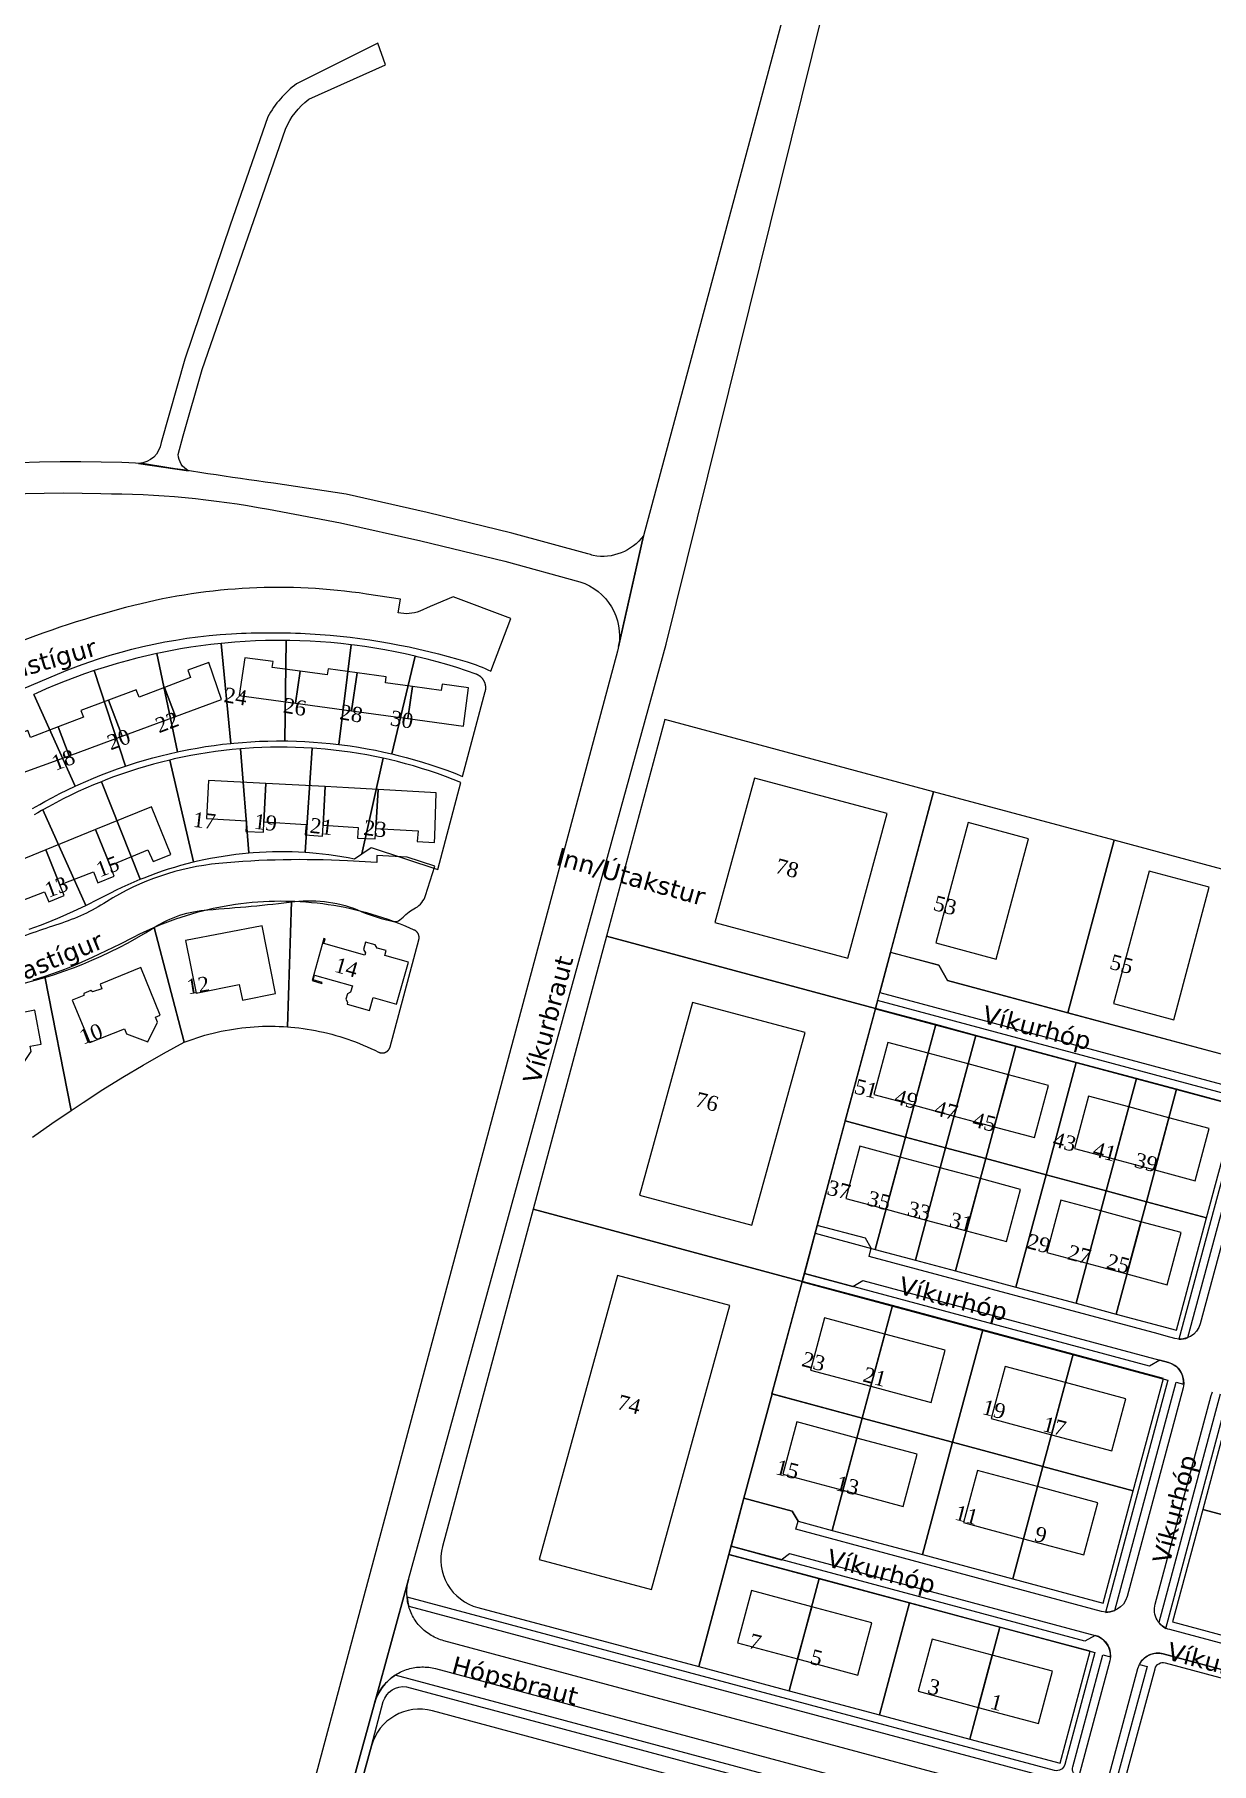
# Model space of a CAD drawing. Header units: metres. Extents: x 328903 to 333883, y 373406 to 381110.
# Drawn here: x 331063.9 to 331347, y 376183 to 376599 of the extents above; entities that cross this region are included whole.
import ezdxf

# ---------------------------------------------------------------- set-up
doc = ezdxf.new("R2010")
doc.units = ezdxf.units.M
doc.header["$MEASUREMENT"] = 0
for name, color, linetype in [('Byggingar', 7, 'Continuous'), ('Byggingareitir', 7, 'Continuous'), ('Gangstétt', 7, 'Continuous'), ('Götuheiti', 7, 'Continuous'), ('Götur', 7, 'Continuous'), ('Húsnúmer', 7, 'Continuous'), ('Lóðir', 7, 'Continuous')]:
    doc.layers.add(name, color=color, linetype=linetype)
doc.styles.get("Standard").update_dxf_attribs({"font": 'arial.ttf'})

msp = doc.modelspace()

# ---------------------------------------------------------------- linework, layer by layer
at = {"layer": 'Byggingar', "color": 17, "linetype": 'Continuous', "lineweight": 0, "ltscale": 3.31832, "true_color": 0x943c39, "flags": 128}
for points in [[(331105.771, 376447.881), (331100.753, 376446.022), (331101.419, 376444.285), (331095.111, 376441.87), (331097.777, 376434.899), (331108.87, 376438.991), (331105.771, 376447.881)], [(331127.8, 376445.771), (331121.055, 376446.688), (331121.247, 376448.118), (331114.476, 376449.025), (331113.1, 376439.954), (331126.615, 376438.105), (331127.8, 376445.771)], [(331141.514, 376445.402), (331134.481, 376446.344), (331134.286, 376444.89), (331127.8, 376445.771), (331126.615, 376438.105), (331140.13, 376436.257), (331141.514, 376445.402)], [(331154.832, 376442.097), (331148.339, 376442.98), (331148.503, 376444.465), (331141.514, 376445.402), (331140.13, 376436.257), (331153.644, 376434.408), (331154.832, 376442.097)], [(331095.111, 376441.87), (331089.034, 376439.543), (331088.294, 376441.34), (331081.662, 376438.845), (331084.98, 376430.178), (331097.777, 376434.899), (331095.111, 376441.87)], [(331168.294, 376441.817), (331161.914, 376442.669), (331161.712, 376441.162), (331154.832, 376442.097), (331153.644, 376434.408), (331167.06, 376432.573), (331168.294, 376441.817)], [(331081.662, 376438.845), (331075.032, 376436.351), (331075.661, 376434.705), (331069.538, 376432.364), (331072.183, 376425.457), (331084.98, 376430.178), (331081.662, 376438.845)], [(331072.183, 376425.457), (331069.538, 376432.364), (331062.904, 376429.827), (331062.249, 376431.542), (331056.128, 376429.239), (331059.386, 376420.735), (331072.183, 376425.457)], [(331119.551, 376418.783), (331105.744, 376419.519), (331105.216, 376410.314), (331114.841, 376409.751), (331114.689, 376407.205), (331118.944, 376407.041), (331119.055, 376409.498), (331119.551, 376418.783)], [(331133.812, 376418.022), (331119.551, 376418.783), (331119.055, 376409.498), (331129.227, 376408.91), (331129.013, 376406.371), (331133.16, 376406.094), (331133.315, 376408.704), (331133.812, 376418.022)], [(331146.556, 376417.305), (331139.38, 376417.721), (331139.38, 376417.725), (331133.812, 376418.022), (331133.315, 376408.704), (331141.743, 376408.18), (331141.592, 376405.637), (331145.846, 376405.473), (331146.013, 376407.933), (331146.556, 376417.305)], [(331160.533, 376416.495), (331146.556, 376417.305), (331146.013, 376407.933), (331156.129, 376407.342), (331155.916, 376404.803), (331160.063, 376404.526), (331160.175, 376406.125), (331160.533, 376416.495)], [(331091.999, 376413.156), (331078.547, 376407.686), (331082.059, 376399.05), (331091.141, 376402.828), (331092.408, 376399.974), (331096.657, 376401.701), (331091.999, 376413.156)], [(331078.547, 376407.686), (331066.557, 376402.811), (331069.981, 376394.39), (331078.069, 376397.501), (331079.07, 376394.896), (331083.019, 376396.427), (331082.059, 376399.05), (331078.547, 376407.686)], [(331066.557, 376402.811), (331054.979, 376398.103), (331058.421, 376389.638), (331066.271, 376392.724), (331067.343, 376390.3), (331070.983, 376391.783), (331069.981, 376394.39), (331066.557, 376402.811)], [(331102.746, 376368.294), (331113.127, 376370.364), (331113.875, 376366.608), (331121.851, 376368.198), (331118.603, 376384.489), (331100.185, 376381.005), (331102.746, 376368.294)], [(331131.203, 376372.678), (331140.344, 376370.103), (331139.905, 376368.574), (331139.142, 376368.148), (331138.784, 376366.892), (331139.203, 376366.127), (331139.077, 376365.687), (331144.457, 376364.177), (331145.307, 376367.24), (331150.938, 376365.675), (331153.803, 376375.805), (331148.17, 376377.398), (331148.495, 376378.552), (331146.268, 376379.173), (331145.804, 376379.97), (331143.531, 376380.604), (331143.037, 376378.821), (331143.484, 376378.019), (331143.346, 376377.491), (331133.462, 376380.25), (331133.779, 376381.389), (331133.447, 376381.481), (331130.626, 376371.344), (331133.023, 376370.667), (331133.077, 376370.859), (331130.87, 376371.483), (331131.203, 376372.678)], [(331072.899, 376366.615), (331077.191, 376356.474), (331085.522, 376359.736), (331086.035, 376358.505), (331091.139, 376356.593), (331093.474, 376361.326), (331092.962, 376362.556), (331094.112, 376363.027), (331089.429, 376374.479), (331079.647, 376370.479), (331080.081, 376369.392), (331077.839, 376368.591), (331077.42, 376368.919), (331075.736, 376368.24), (331075.742, 376367.745), (331072.899, 376366.615)], [(331063.913, 376364.182), (331056.69, 376362.768), (331057.035, 376361.002), (331054.543, 376360.514), (331054.197, 376362.281), (331048.74, 376361.213), (331050.327, 376353.107), (331052.976, 376353.625), (331053.226, 376352.349), (331059.128, 376348.379), (331063.099, 376354.281), (331062.849, 376355.557), (331065.499, 376356.076), (331063.913, 376364.182)]]:
    msp.add_lwpolyline(points, close=True, dxfattribs=at)
at = {"layer": 'Byggingareitir', "color": 9, "lineweight": 0, "ltscale": 2.5, "true_color": 0xe7b6b5, "flags": 128}
for points in [[(331237.054, 376420.051), (331227.495, 376385.342), (331259.548, 376376.767), (331268.954, 376411.517), (331237.054, 376420.051)], [(331302.991, 376405.479), (331288.506, 376409.368), (331280.726, 376380.394), (331295.212, 376376.505), (331302.991, 376405.479)], [(331346.491, 376393.8), (331332.006, 376397.689), (331323.447, 376365.818), (331337.934, 376361.928), (331346.491, 376393.8)], [(331249.234, 376358.823), (331222.184, 376366.06), (331209.412, 376319.681), (331236.461, 376312.445), (331249.234, 376358.823)], [(331278.827, 376353.885), (331269.169, 376356.478), (331265.799, 376343.922), (331275.456, 376341.329), (331278.827, 376353.885)], [(331288.485, 376351.291), (331278.827, 376353.885), (331275.456, 376341.329), (331285.115, 376338.736), (331288.485, 376351.291)], [(331298.143, 376348.698), (331288.485, 376351.291), (331285.115, 376338.736), (331294.772, 376336.143), (331298.143, 376348.698)], [(331307.801, 376346.105), (331298.143, 376348.698), (331294.772, 376336.143), (331304.43, 376333.549), (331307.801, 376346.105)], [(331327.117, 376340.92), (331317.459, 376343.513), (331314.089, 376330.957), (331323.747, 376328.364), (331327.117, 376340.92)], [(331336.775, 376338.326), (331327.117, 376340.92), (331323.747, 376328.364), (331333.404, 376325.771), (331336.775, 376338.326)], [(331346.433, 376335.733), (331336.775, 376338.326), (331333.404, 376325.771), (331343.062, 376323.178), (331346.433, 376335.733)], [(331272.111, 376328.866), (331262.452, 376331.458), (331259.081, 376318.903), (331268.739, 376316.31), (331272.111, 376328.866)], [(331281.769, 376326.273), (331272.111, 376328.866), (331268.739, 376316.31), (331278.397, 376313.718), (331281.769, 376326.273)], [(331291.427, 376323.68), (331281.769, 376326.273), (331278.397, 376313.718), (331288.055, 376311.125), (331291.427, 376323.68)], [(331301.085, 376321.087), (331291.427, 376323.68), (331288.055, 376311.125), (331297.713, 376308.532), (331301.085, 376321.087)], [(331320.4, 376315.901), (331310.742, 376318.493), (331307.371, 376305.938), (331317.029, 376303.345), (331320.4, 376315.901)], [(331330.058, 376313.308), (331320.4, 376315.901), (331317.029, 376303.345), (331326.687, 376300.753), (331330.058, 376313.308)], [(331339.716, 376310.715), (331330.058, 376313.308), (331326.687, 376300.753), (331336.345, 376298.16), (331339.716, 376310.715)], [(331231.151, 376293.162), (331204.101, 376300.399), (331185.276, 376232.045), (331212.326, 376224.809), (331231.151, 376293.162)], [(331268.439, 376286.267), (331253.951, 376290.157), (331250.579, 376277.601), (331265.068, 376273.711), (331268.439, 376286.267)], [(331282.924, 376282.377), (331268.439, 376286.267), (331265.068, 376273.711), (331279.553, 376269.822), (331282.924, 376282.377)], [(331311.9, 376274.597), (331297.411, 376278.488), (331294.04, 376265.932), (331308.528, 376262.042), (331311.9, 376274.597)], [(331326.385, 376270.708), (331311.9, 376274.597), (331308.528, 376262.042), (331323.014, 376258.153), (331326.385, 376270.708)], [(331261.721, 376261.248), (331247.234, 376265.138), (331243.863, 376252.583), (331258.35, 376248.693), (331261.721, 376261.248)], [(331276.208, 376257.358), (331261.721, 376261.248), (331258.35, 376248.693), (331272.837, 376244.803), (331276.208, 376257.358)], [(331305.182, 376249.579), (331290.695, 376253.469), (331287.324, 376240.913), (331301.811, 376237.024), (331305.182, 376249.579)], [(331319.669, 376245.689), (331305.182, 376249.579), (331301.811, 376237.024), (331316.298, 376233.134), (331319.669, 376245.689)], [(331250.83, 376220.685), (331236.343, 376224.575), (331232.972, 376212.019), (331247.458, 376208.129), (331250.83, 376220.685)], [(331265.316, 376216.795), (331250.83, 376220.685), (331247.458, 376208.129), (331261.945, 376204.24), (331265.316, 376216.795)], [(331294.29, 376209.016), (331279.803, 376212.905), (331276.432, 376200.35), (331290.919, 376196.46), (331294.29, 376209.016)], [(331308.777, 376205.126), (331294.29, 376209.016), (331290.919, 376196.46), (331305.406, 376192.57), (331308.777, 376205.126)]]:
    msp.add_lwpolyline(points, close=True, dxfattribs=at)
at = {"layer": 'Gangstétt', "color": 45, "lineweight": 0, "ltscale": 3.31832, "true_color": 0x948652, "flags": 128}
for points in [[(331671.512, 376103.485, -0.0000029), (331647.831, 376101.851, -0.0402202)], [(331349.104, 376271.856), (331334.348, 376216.898, 0.0687389), (331336.02, 376215.413), (331351.061, 376271.429)], [(331381.092, 376197.098), (331335.43, 376209.359, 0.3548619), (331329.674, 376206.792), (331331.503, 376206.301), (331324.266, 376179.348, -0.414041)]]:
    msp.add_lwpolyline(points, format="xyb", dxfattribs=at)
for points in [[(331266.698, 376366.558), (331266.155, 376364.535), (331354.207, 376340.993), (331339.193, 376285.074, 0.1108691), (331341.358, 376285.424), (331356.139, 376340.474), (331357.973, 376339.982, 0.3565192), (331354.279, 376345.115), (331351.829, 376343.702), (331266.698, 376366.558)], [(331332.124, 376278.584), (331249.066, 376300.884), (331248.524, 376298.86), (331336.549, 376275.227), (331321.534, 376219.303, 0.069932), (331323.724, 376219.75), (331338.481, 376274.708), (331340.315, 376274.216, 0.36437), (331336.645, 376279.441), (331334.574, 376279.997), (331332.124, 376278.584)], [(331316.561, 376212.355), (331231.433, 376235.21), (331230.915, 376233.278), (331318.94, 376209.645), (331311.704, 376182.694, -0.4137318), (331309.255, 376181.281), (331153.499, 376222.949, 0.0463063), (331153.91, 376220.768), (331314.531, 376177.799), (331315.049, 376179.729, -0.4143942), (331313.636, 376182.179), (331320.872, 376209.126), (331322.706, 376208.634, 0.3562199), (331319.011, 376213.768), (331316.561, 376212.355)], [(331150.652, 376204.228, 0.1827231), (331145.646, 376197.368), (331113.517, 376080.709, 0.4160061), (331121.974, 376065.933), (331268.735, 376026.521, 0.2360121), (331273.117, 376027.415), (331122.164, 376067.953, -0.322359), (331115.895, 376081.809), (331144.921, 376187.202), (331147.774, 376197.849, -0.3675467), (331153.356, 376201.431), (331309.609, 376159.469), (331309.869, 376160.435, 0.0503767), (331310.031, 376161.427), (331150.652, 376204.228)]]:
    msp.add_lwpolyline(points, format="xyb", close=True, dxfattribs=at)
at = {"layer": 'Gangstétt', "color": 45, "lineweight": 0, "ltscale": 8.779723, "true_color": 0x948652, "flags": 128}
msp.add_lwpolyline([(331333.427, 376205.755, -0.4143942), (331335.877, 376207.168), (331378.639, 376195.686, -0.5229134), (331380.306, 376191.049, -0.0672705), (331377.549, 376187.71, -0.1204084), (331369.16, 376182.338, -0.0076091), (331365.87, 376181.035, 0.1156161), (331358.538, 376176.101, 0.0242543), (331354.355, 376171.128, -0.3048399), (331351.19, 376170.047), (331327.61, 376176.379, -0.4125128), (331326.197, 376178.83), (331333.427, 376205.755)], format="xyb", close=True, dxfattribs=at)
at = {"layer": 'Götur', "color": 8, "lineweight": 0, "ltscale": 3.31832, "true_color": 0x707070, "flags": 128}
for points in [[(331305.156, 376831.153), (331210.395, 376478.37), (331204.144, 376450.609), (331090.816, 376028.401), (331076.462, 375976.345), (331070.018, 375955.802), (331063.778, 375937.604)], [(331063.83, 375891.731), (331064.127, 375894.696), (331064.228, 375895.431), (331064.354, 375896.163), (331064.507, 375896.89), (331070.434, 375922.791), (331077.656, 375949.744), (331105.579, 376050.663), (331113.517, 376080.709), (331145.646, 376197.368), (331153.877, 376227.256), (331215.846, 376452.264), (331266.043, 376654.85)], [(331477.41, 376319.206), (331283.526, 376371.359), (331281.407, 376375.034), (331269.785, 376378.056), (331267.217, 376368.49), (331352.679, 376345.545)], [(331308.151, 376173.321), (331162.334, 376212.48), (331161.939, 376212.594), (331161.548, 376212.721), (331161.161, 376212.861), (331160.779, 376213.014), (331160.403, 376213.181), (331160.033, 376213.36), (331159.669, 376213.552), (331159.311, 376213.756), (331158.962, 376213.973), (331158.619, 376214.201), (331158.285, 376214.441), (331157.959, 376214.692), (331157.642, 376214.954), (331157.334, 376215.227), (331157.036, 376215.51), (331156.747, 376215.804), (331156.469, 376216.107), (331156.201, 376216.419), (331155.945, 376216.741), (331155.699, 376217.071), (331155.465, 376217.409), (331155.242, 376217.755), (331155.032, 376218.109), (331154.834, 376218.469), (331154.648, 376218.836), (331154.475, 376219.209), (331154.315, 376219.588), (331154.168, 376219.973), (331154.034, 376220.362), (331153.913, 376220.755), (331153.807, 376221.152), (331153.713, 376221.553), (331153.634, 376221.957), (331153.569, 376222.363), (331153.517, 376222.771), (331153.48, 376223.181), (331153.456, 376223.592), (331153.447, 376224.003), (331153.452, 376224.414), (331153.47, 376224.825), (331153.503, 376225.235), (331153.55, 376225.644), (331153.611, 376226.051), (331153.686, 376226.456), (331153.775, 376226.857), (331153.877, 376227.256), (331145.646, 376197.368), (331145.764, 376197.768), (331145.895, 376198.164), (331146.041, 376198.555), (331146.199, 376198.941), (331146.371, 376199.321), (331146.557, 376199.695), (331146.755, 376200.062), (331146.965, 376200.422), (331147.188, 376200.774), (331147.424, 376201.119), (331147.671, 376201.455), (331147.929, 376201.782), (331148.199, 376202.1), (331148.48, 376202.409), (331148.771, 376202.708), (331149.072, 376202.996), (331149.384, 376203.274), (331149.704, 376203.54), (331150.034, 376203.796), (331150.373, 376204.04), (331150.72, 376204.272), (331151.074, 376204.491), (331151.436, 376204.698), (331151.805, 376204.893), (331152.181, 376205.075), (331152.562, 376205.243), (331152.95, 376205.398), (331153.342, 376205.539), (331153.739, 376205.667), (331154.141, 376205.781), (331154.546, 376205.881), (331154.954, 376205.967), (331155.365, 376206.038), (331155.778, 376206.095), (331156.193, 376206.138), (331156.609, 376206.166), (331157.026, 376206.18), (331157.443, 376206.179), (331157.86, 376206.164), (331158.276, 376206.135), (331158.691, 376206.091), (331159.104, 376206.032), (331159.515, 376205.959), (331159.923, 376205.872), (331160.328, 376205.771), (331306.337, 376166.561)]]:
    msp.add_lwpolyline(points, dxfattribs=at)
msp.add_lwpolyline([(331088.897, 376495.791), (331100.925, 376494.012, -0.2752217), (331098.466, 376497.933), (331099.635, 376502.402), (331104.215, 376518.385), (331124.216, 376576.224, -0.1263127), (331129.822, 376583.396), (331148.344, 376591.717), (331146.427, 376596.889), (331126.932, 376587.141, 0.105053), (331119.985, 376579.191), (331110.941, 376553.127), (331100.029, 376520.845), (331094.327, 376500.808, -0.3691989), (331088.897, 376495.791)], format="xyb", close=True, dxfattribs=at)
for points in [[(330938.875, 376460.728, -0.1139869), (331079.847, 376488.505, -0.0462916), (331120.134, 376484.756), (331137.459, 376481.509), (331156.77, 376477.176), (331176.987, 376472.229), (331195.043, 376467.319, -0.3764714), (331204.391, 376451.706), (331210.395, 376478.37, -0.2830408), (331198.284, 376473.596, 0.0155649), (331197.018, 376474.036), (331178.737, 376479.007), (331158.369, 376483.992), (331138.871, 376488.366), (331121.33, 376491.036, -0.0063508), (331089.84, 376495.774, 0.1172011), (330935.932, 376467.08, 0.0615758)], [(331051.146, 376437.375), (331069.384, 376445.062, -0.0856178), (331111.259, 376454.779, -0.0287208), (331130.2, 376454.777, -0.0598634), (331167.984, 376448.017, -0.0414889), (331173.634, 376445.764), (331178.434, 376458.473), (331164.598, 376463.645), (331159.091, 376461.331), (331156.531, 376460.256, -0.1628737), (331151.386, 376459.868), (331151.901, 376463.112), (331143.727, 376464.35, 0.0999392), (331087.773, 376461.608, 0.0346096), (331056.444, 376451.318)], [(331056.968, 376369.694, 0.0901565), (331092.658, 376384.122, -0.1237366), (331105.558, 376388.368, 0.0112954), (331126.457, 376390.346, -0.1322049), (331142.485, 376387.985, 0.0531069), (331150.226, 376385.562, 0.2186573), (331151.786, 376385.935), (331152.519, 376386.635, -0.064), (331155.552, 376388.867, 0.1914672), (331157.952, 376391.8), (331160.155, 376398.864), (331153.492, 376401.048), (331146.242, 376401.475), (331146.189, 376399.77), (331139.153, 376400.143, 0.0366527), (331108.214, 376399.513, 0.1180763), (331081.201, 376390.297, -0.063267), (331069.723, 376384.929, 0.0138917), (331057.332, 376380.565)], [(331357.811, 376338.99), (331344.327, 376288.768, -0.4141037), (331338.201, 376285.236), (331336.13, 376285.792), (331334.198, 376286.311), (331264.658, 376304.981), (331265.176, 376306.913), (331263.763, 376309.363), (331252.153, 376312.382), (331249.066, 376300.884), (331260.724, 376297.754), (331263.102, 376299.186), (331334.574, 376279.997), (331336.645, 376279.441, -0.414177), (331340.178, 376273.316), (331326.693, 376223.095, -0.414177), (331320.568, 376219.562), (331318.498, 376220.118), (331247.025, 376239.307), (331247.544, 376241.239), (331246.131, 376243.689), (331234.546, 376246.799), (331231.434, 376235.21), (331243.466, 376231.979), (331245.47, 376233.512), (331319.011, 376213.768, -0.4140556), (331322.544, 376207.642), (331314.531, 376177.799, -0.4671138)], [(331380.586, 376203.446), (331336.986, 376215.154, -0.4143288), (331333.454, 376221.279), (331346.938, 376271.501, -0.0546388), (331347.253, 376272.353, -0.3566637)], [(331321.038, 376175.038), (331329.304, 376205.827, -0.4142074), (331335.43, 376209.359), (331379.03, 376197.652)]]:
    msp.add_lwpolyline(points, format="xyb", dxfattribs=at)
at = {"layer": 'Lóðir', "color": 18, "linetype": 'Continuous', "lineweight": 0, "ltscale": 3.31832, "true_color": 0x000000, "flags": 128}
for points in [[(331093.312, 376450.046), (331090.906, 376449.508), (331088.51, 376448.928), (331086.125, 376448.307), (331083.75, 376447.644), (331081.388, 376446.939), (331079.038, 376446.194), (331078.216, 376445.922), (331085.738, 376422.931), (331086.452, 376423.168), (331088.398, 376423.789), (331090.353, 376424.375), (331092.319, 376424.928), (331094.294, 376425.445), (331096.278, 376425.929), (331098.27, 376426.377), (331093.312, 376450.046)], [(331108.771, 376452.474), (331106.321, 376452.205), (331103.875, 376451.894), (331101.436, 376451.54), (331099.003, 376451.144), (331096.577, 376450.705), (331094.159, 376450.225), (331093.312, 376450.046), (331098.27, 376426.377), (331099.006, 376426.534), (331101.008, 376426.935), (331103.017, 376427.301), (331105.032, 376427.632), (331107.052, 376427.927), (331109.077, 376428.188), (331111.107, 376428.413), (331108.771, 376452.474)], [(331124.404, 376453.177), (331121.939, 376453.181), (331119.474, 376453.142), (331117.01, 376453.061), (331114.548, 376452.936), (331112.089, 376452.768), (331109.633, 376452.558), (331108.771, 376452.474), (331111.107, 376428.413), (331111.856, 376428.486), (331113.89, 376428.663), (331115.927, 376428.804), (331117.966, 376428.909), (331120.007, 376428.979), (331122.048, 376429.013), (331124.09, 376429.011), (331124.404, 376453.177)], [(331140.019, 376452.146), (331137.569, 376452.423), (331135.115, 376452.657), (331132.658, 376452.848), (331130.197, 376452.997), (331127.734, 376453.102), (331125.27, 376453.165), (331124.404, 376453.177), (331124.09, 376429.011), (331124.843, 376429.002), (331126.884, 376428.951), (331128.924, 376428.865), (331130.962, 376428.744), (331132.998, 376428.587), (331135.031, 376428.394), (331137.06, 376428.166), (331140.019, 376452.146)], [(331155.424, 376449.394), (331153.02, 376449.94), (331150.607, 376450.445), (331148.185, 376450.907), (331145.756, 376451.326), (331143.32, 376451.704), (331140.878, 376452.038), (331140.019, 376452.146), (331137.06, 376428.166), (331137.807, 376428.073), (331139.83, 376427.796), (331141.848, 376427.485), (331143.86, 376427.138), (331145.866, 376426.756), (331147.865, 376426.339), (331149.856, 376425.887), (331155.424, 376449.394)], [(331170.105, 376445.07), (331167.775, 376445.874), (331165.43, 376446.636), (331163.073, 376447.357), (331160.704, 376448.037), (331158.323, 376448.676), (331155.931, 376449.273), (331155.424, 376449.394), (331149.856, 376425.887), (331151.339, 376425.527), (331153.315, 376425.015), (331155.282, 376424.468), (331157.24, 376423.887), (331159.187, 376423.272), (331161.123, 376422.623), (331163.047, 376421.941), (331164.959, 376421.225), (331166.859, 376420.476), (331172.317, 376440.867), (331172.332, 376440.926), (331172.346, 376440.985), (331172.36, 376441.045), (331172.372, 376441.105), (331172.383, 376441.165), (331172.393, 376441.225), (331172.402, 376441.286), (331172.41, 376441.346), (331172.417, 376441.407), (331172.423, 376441.468), (331172.427, 376441.528), (331172.431, 376441.589), (331172.434, 376441.65), (331172.435, 376441.712), (331172.436, 376441.773), (331172.435, 376441.834), (331172.434, 376441.895), (331172.431, 376441.956), (331172.427, 376442.017), (331172.422, 376442.078), (331172.417, 376442.138), (331172.41, 376442.199), (331172.402, 376442.26), (331172.393, 376442.32), (331172.383, 376442.38), (331172.371, 376442.44), (331172.359, 376442.5), (331172.346, 376442.56), (331172.332, 376442.619), (331172.316, 376442.678), (331172.3, 376442.737), (331172.283, 376442.796), (331172.264, 376442.854), (331172.245, 376442.912), (331172.225, 376442.97), (331172.203, 376443.027), (331172.181, 376443.084), (331172.157, 376443.14), (331172.133, 376443.196), (331172.108, 376443.252), (331172.081, 376443.307), (331172.054, 376443.361), (331172.026, 376443.416), (331171.997, 376443.469), (331171.967, 376443.522), (331171.936, 376443.575), (331171.904, 376443.627), (331171.871, 376443.679), (331171.837, 376443.73), (331171.802, 376443.78), (331171.767, 376443.83), (331171.731, 376443.879), (331171.693, 376443.927), (331171.655, 376443.975), (331171.617, 376444.022), (331171.577, 376444.068), (331171.536, 376444.114), (331171.495, 376444.159), (331171.453, 376444.204), (331171.41, 376444.247), (331171.367, 376444.29), (331171.322, 376444.332), (331171.277, 376444.373), (331171.231, 376444.414), (331171.185, 376444.453), (331171.138, 376444.492), (331171.09, 376444.53), (331171.042, 376444.567), (331170.993, 376444.604), (331170.943, 376444.639), (331170.892, 376444.674), (331170.841, 376444.707), (331170.79, 376444.74), (331170.738, 376444.772), (331170.685, 376444.803), (331170.632, 376444.833), (331170.578, 376444.862), (331170.524, 376444.89), (331170.47, 376444.918), (331170.414, 376444.944), (331170.359, 376444.969), (331170.303, 376444.994), (331170.246, 376445.017), (331170.189, 376445.039), (331170.132, 376445.061), (331170.105, 376445.07)], [(331078.216, 376445.922), (331075.885, 376445.122), (331073.568, 376444.281), (331071.265, 376443.399), (331068.979, 376442.478), (331066.709, 376441.516), (331064.456, 376440.515), (331063.669, 376440.155), (331073.665, 376418.115), (331074.349, 376418.431), (331076.214, 376419.263), (331078.092, 376420.063), (331079.985, 376420.83), (331081.89, 376421.564), (331083.808, 376422.264), (331085.738, 376422.931), (331078.216, 376445.922)], [(331280.147, 376416.789), (331215.475, 376434.152), (331201.471, 376382), (331266.179, 376364.627), (331269.785, 376378.056), (331269.783, 376378.056), (331280.147, 376416.789)], [(331096.39, 376424.414), (331094.433, 376423.933), (331092.484, 376423.418), (331090.545, 376422.869), (331088.615, 376422.286), (331086.696, 376421.669), (331084.788, 376421.019), (331082.892, 376420.336), (331081.008, 376419.62), (331079.949, 376419.201), (331089.281, 376395.718), (331090.224, 376396.098), (331091.68, 376396.661), (331093.147, 376397.199), (331094.622, 376397.712), (331096.106, 376398.198), (331097.599, 376398.659), (331099.099, 376399.093), (331100.607, 376399.502), (331102.121, 376399.884), (331096.39, 376424.414)], [(331113.425, 376427.121), (331111.418, 376426.937), (331109.414, 376426.717), (331107.415, 376426.463), (331105.42, 376426.174), (331103.43, 376425.85), (331101.447, 376425.492), (331099.47, 376425.099), (331097.5, 376424.671), (331096.39, 376424.414), (331102.121, 376399.884), (331103.11, 376400.118), (331104.635, 376400.456), (331106.166, 376400.767), (331107.701, 376401.052), (331109.242, 376401.31), (331110.787, 376401.54), (331112.335, 376401.744), (331113.887, 376401.921), (331115.442, 376402.071), (331113.425, 376427.121)], [(331130.673, 376427.26), (331128.661, 376427.377), (331126.647, 376427.458), (331124.632, 376427.505), (331122.616, 376427.516), (331120.601, 376427.492), (331118.586, 376427.433), (331116.573, 376427.339), (331114.561, 376427.209), (331113.425, 376427.121), (331115.442, 376402.071), (331116.455, 376402.154), (331118.013, 376402.259), (331119.573, 376402.336), (331121.134, 376402.387), (331122.696, 376402.41), (331124.258, 376402.406), (331125.819, 376402.374), (331127.38, 376402.316), (331128.94, 376402.23), (331130.673, 376427.26)], [(331147.75, 376424.829), (331145.777, 376425.244), (331143.798, 376425.625), (331141.812, 376425.971), (331139.821, 376426.282), (331137.824, 376426.558), (331135.823, 376426.8), (331133.818, 376427.007), (331131.81, 376427.178), (331130.673, 376427.26), (331128.94, 376402.23), (331130.043, 376402.153), (331131.6, 376402.02), (331133.153, 376401.861), (331134.704, 376401.674), (331136.251, 376401.461), (331137.795, 376401.22), (331139.333, 376400.953), (331140.867, 376400.658), (331142.642, 376401.857), (331147.75, 376424.829)], [(331166.467, 376419.016), (331164.593, 376419.759), (331162.707, 376420.468), (331160.808, 376421.145), (331158.898, 376421.789), (331156.977, 376422.399), (331155.046, 376422.976), (331153.104, 376423.518), (331151.154, 376424.027), (331149.195, 376424.502), (331147.75, 376424.829), (331142.642, 376401.857), (331144.857, 376403.353), (331160.865, 376398.088), (331166.467, 376419.016)], [(331079.949, 376419.201), (331078.085, 376418.434), (331076.234, 376417.634), (331074.398, 376416.802), (331072.577, 376415.938), (331070.771, 376415.043), (331068.981, 376414.116), (331067.208, 376413.158), (331065.898, 376412.425), (331076.211, 376389.442), (331079.355, 376390.989), (331081.913, 376392.297), (331082.194, 376392.443), (331083.588, 376393.147), (331084.994, 376393.827), (331086.412, 376394.482), (331087.841, 376395.112), (331089.281, 376395.718), (331079.949, 376419.201)], [(331323.608, 376405.121), (331280.147, 376416.789), (331269.807, 376378.148), (331281.407, 376375.034), (331283.526, 376371.359), (331312.493, 376363.582), (331323.608, 376405.121)], [(331367.104, 376393.443), (331323.608, 376405.121), (331312.493, 376363.582), (331355.954, 376351.913), (331367.104, 376393.443)], [(331125.689, 376390.374), (331124.336, 376390.405), (331122.984, 376390.412), (331121.632, 376390.396), (331120.28, 376390.356), (331118.929, 376390.292), (331117.579, 376390.205), (331116.231, 376390.095), (331114.885, 376389.96), (331113.542, 376389.803), (331112.202, 376389.622), (331110.865, 376389.418), (331109.531, 376389.19), (331108.202, 376388.939), (331106.878, 376388.665), (331105.558, 376388.368), (331104.244, 376388.048), (331102.936, 376387.705), (331101.634, 376387.339), (331100.338, 376386.951), (331099.05, 376386.54), (331097.769, 376386.106), (331096.495, 376385.65), (331095.23, 376385.173), (331093.973, 376384.673), (331092.725, 376384.151), (331092.658, 376384.122), (331099.843, 376356.559), (331099.859, 376356.498), (331100.111, 376356.595), (331101.052, 376356.944), (331101.999, 376357.276), (331102.951, 376357.592), (331103.909, 376357.892), (331104.872, 376358.174), (331105.839, 376358.44), (331106.812, 376358.689), (331107.788, 376358.92), (331108.768, 376359.135), (331109.752, 376359.333), (331110.739, 376359.513), (331111.729, 376359.676), (331112.722, 376359.822), (331113.717, 376359.95), (331114.715, 376360.061), (331115.714, 376360.155), (331116.714, 376360.231), (331117.716, 376360.29), (331118.719, 376360.331), (331119.722, 376360.355), (331120.725, 376360.361), (331121.729, 376360.35), (331122.732, 376360.321), (331123.734, 376360.275), (331124.736, 376360.211), (331125.689, 376390.374)], [(331155.228, 376383.503), (331153.991, 376384.05), (331152.745, 376384.576), (331151.49, 376385.08), (331150.226, 376385.562), (331148.954, 376386.022), (331147.675, 376386.46), (331146.387, 376386.875), (331145.093, 376387.268), (331143.792, 376387.638), (331142.485, 376387.985), (331141.172, 376388.309), (331139.854, 376388.611), (331138.53, 376388.889), (331137.202, 376389.144), (331135.869, 376389.377), (331134.533, 376389.585), (331133.193, 376389.771), (331131.851, 376389.933), (331130.505, 376390.071), (331129.158, 376390.186), (331127.808, 376390.278), (331126.457, 376390.346), (331125.689, 376390.374), (331124.736, 376360.211), (331125.5, 376360.15), (331126.499, 376360.056), (331127.496, 376359.944), (331128.491, 376359.814), (331129.484, 376359.668), (331130.474, 376359.503), (331131.461, 376359.322), (331132.444, 376359.124), (331133.424, 376358.908), (331134.4, 376358.675), (331135.372, 376358.426), (331136.34, 376358.159), (331137.302, 376357.875), (331138.26, 376357.575), (331139.212, 376357.258), (331140.158, 376356.925), (331141.099, 376356.575), (331142.033, 376356.209), (331142.961, 376355.826), (331143.882, 376355.427), (331144.795, 376355.013), (331145.702, 376354.582), (331146.601, 376354.136), (331146.632, 376354.12), (331146.663, 376354.105), (331146.695, 376354.091), (331146.727, 376354.077), (331146.759, 376354.064), (331146.792, 376354.051), (331146.825, 376354.039), (331146.858, 376354.027), (331146.891, 376354.016), (331146.924, 376354.006), (331146.957, 376353.996), (331146.991, 376353.986), (331147.025, 376353.978), (331147.059, 376353.97), (331147.093, 376353.962), (331147.127, 376353.955), (331147.162, 376353.949), (331147.196, 376353.943), (331147.23, 376353.938), (331147.265, 376353.934), (331147.3, 376353.93), (331147.335, 376353.926), (331147.369, 376353.924), (331147.404, 376353.922), (331147.439, 376353.92), (331147.474, 376353.919), (331147.509, 376353.919), (331147.544, 376353.92), (331147.579, 376353.92), (331147.613, 376353.922), (331147.648, 376353.924), (331147.683, 376353.927), (331147.718, 376353.93), (331147.753, 376353.934), (331147.787, 376353.939), (331147.822, 376353.944), (331147.856, 376353.95), (331147.89, 376353.956), (331147.925, 376353.964), (331147.959, 376353.971), (331147.993, 376353.979), (331148.026, 376353.988), (331148.06, 376353.997), (331148.093, 376354.007), (331148.127, 376354.018), (331148.16, 376354.029), (331148.193, 376354.041), (331148.225, 376354.053), (331148.258, 376354.066), (331148.29, 376354.079), (331148.322, 376354.093), (331148.354, 376354.108), (331148.385, 376354.123), (331148.416, 376354.139), (331148.447, 376354.155), (331148.478, 376354.171), (331148.508, 376354.189), (331148.538, 376354.206), (331148.568, 376354.225), (331148.598, 376354.244), (331148.627, 376354.263), (331148.655, 376354.283), (331148.684, 376354.303), (331148.712, 376354.324), (331148.739, 376354.345), (331148.767, 376354.367), (331148.794, 376354.389), (331148.82, 376354.412), (331148.846, 376354.435), (331148.872, 376354.459), (331148.897, 376354.483), (331148.922, 376354.507), (331148.946, 376354.532), (331148.97, 376354.557), (331148.994, 376354.583), (331149.017, 376354.609), (331149.04, 376354.636), (331149.062, 376354.663), (331149.084, 376354.69), (331149.105, 376354.718), (331149.125, 376354.746), (331149.146, 376354.775), (331149.165, 376354.803), (331149.185, 376354.832), (331149.203, 376354.862), (331149.222, 376354.892), (331149.239, 376354.922), (331149.256, 376354.952), (331149.273, 376354.983), (331149.289, 376355.014), (331149.305, 376355.045), (331149.32, 376355.077), (331149.334, 376355.108), (331149.348, 376355.141), (331149.361, 376355.173), (331149.374, 376355.205), (331149.386, 376355.238), (331149.398, 376355.271), (331149.409, 376355.304), (331149.419, 376355.337), (331149.429, 376355.371), (331149.438, 376355.402), (331156.334, 376381.164), (331156.343, 376381.198), (331156.351, 376381.232), (331156.359, 376381.266), (331156.366, 376381.3), (331156.372, 376381.335), (331156.378, 376381.369), (331156.383, 376381.404), (331156.387, 376381.438), (331156.391, 376381.473), (331156.395, 376381.508), (331156.397, 376381.542), (331156.399, 376381.577), (331156.401, 376381.612), (331156.402, 376381.647), (331156.402, 376381.682), (331156.402, 376381.717), (331156.401, 376381.752), (331156.399, 376381.787), (331156.397, 376381.821), (331156.395, 376381.856), (331156.391, 376381.891), (331156.387, 376381.926), (331156.383, 376381.96), (331156.378, 376381.995), (331156.372, 376382.029), (331156.365, 376382.063), (331156.358, 376382.098), (331156.351, 376382.132), (331156.343, 376382.166), (331156.334, 376382.199), (331156.325, 376382.233), (331156.315, 376382.267), (331156.304, 376382.3), (331156.293, 376382.333), (331156.281, 376382.366), (331156.269, 376382.398), (331156.256, 376382.431), (331156.243, 376382.463), (331156.229, 376382.495), (331156.215, 376382.527), (331156.2, 376382.558), (331156.184, 376382.59), (331156.168, 376382.621), (331156.151, 376382.651), (331156.134, 376382.682), (331156.116, 376382.712), (331156.098, 376382.742), (331156.079, 376382.771), (331156.06, 376382.8), (331156.04, 376382.829), (331156.02, 376382.857), (331155.999, 376382.885), (331155.978, 376382.913), (331155.956, 376382.94), (331155.934, 376382.967), (331155.911, 376382.994), (331155.888, 376383.02), (331155.865, 376383.046), (331155.841, 376383.071), (331155.816, 376383.096), (331155.791, 376383.12), (331155.766, 376383.144), (331155.74, 376383.168), (331155.714, 376383.191), (331155.687, 376383.214), (331155.661, 376383.236), (331155.633, 376383.258), (331155.606, 376383.279), (331155.577, 376383.3), (331155.549, 376383.32), (331155.52, 376383.34), (331155.491, 376383.359), (331155.462, 376383.378), (331155.432, 376383.396), (331155.402, 376383.414), (331155.372, 376383.431), (331155.341, 376383.447), (331155.31, 376383.463), (331155.279, 376383.479), (331155.247, 376383.494), (331155.228, 376383.503)], [(331092.658, 376384.122), (331091.42, 376383.577), (331090.191, 376383.011), (331088.973, 376382.424), (331087.765, 376381.815), (331087.455, 376381.654), (331084.464, 376380.127), (331081.129, 376378.493), (331077.766, 376376.918), (331074.376, 376375.402), (331074.206, 376375.328), (331072.656, 376374.67), (331071.094, 376374.039), (331069.522, 376373.436), (331067.939, 376372.86), (331066.347, 376372.312), (331072.688, 376340.115), (331075.57, 376342.037), (331080.322, 376345.11), (331085.127, 376348.1), (331089.983, 376351.005), (331094.889, 376353.825), (331099.843, 376356.559), (331092.658, 376384.122)], [(331266.155, 376364.535), (331266.179, 376364.627), (331201.471, 376382), (331183.836, 376316.326), (331248.547, 376298.952), (331252.153, 376312.382), (331252.153, 376312.382), (331258.896, 376337.492), (331258.893, 376337.493), (331258.918, 376337.585), (331266.155, 376364.535)], [(331280.667, 376360.737), (331266.18, 376364.627), (331258.918, 376337.585), (331273.407, 376333.695), (331280.667, 376360.737)], [(331290.325, 376358.144), (331280.667, 376360.737), (331273.407, 376333.695), (331283.065, 376331.102), (331283.065, 376331.102), (331290.325, 376358.144)], [(331299.983, 376355.551), (331290.325, 376358.144), (331283.065, 376331.102), (331292.723, 376328.509), (331292.723, 376328.509), (331299.983, 376355.551)], [(331314.471, 376351.661), (331299.983, 376355.551), (331292.723, 376328.509), (331307.21, 376324.619), (331314.471, 376351.661)], [(331328.957, 376347.772), (331314.471, 376351.661), (331307.21, 376324.619), (331321.697, 376320.73), (331328.957, 376347.772)], [(331338.615, 376345.179), (331328.957, 376347.772), (331321.697, 376320.73), (331331.355, 376318.137), (331338.615, 376345.179)], [(331353.101, 376341.29), (331338.615, 376345.179), (331331.355, 376318.137), (331345.84, 376314.248), (331353.101, 376341.29)], [(331251.659, 376310.542), (331266.146, 376306.652), (331273.407, 376333.695), (331258.918, 376337.585), (331251.659, 376310.542)], [(331283.065, 376331.102), (331273.407, 376333.695), (331266.146, 376306.652), (331275.804, 376304.059), (331283.065, 376331.102)], [(331292.723, 376328.509), (331283.065, 376331.102), (331283.065, 376331.101), (331275.804, 376304.059), (331285.462, 376301.466), (331292.723, 376328.509)], [(331307.21, 376324.619), (331292.723, 376328.509), (331292.723, 376328.508), (331285.462, 376301.466), (331299.949, 376297.577), (331307.21, 376324.619)], [(331321.697, 376320.73), (331307.21, 376324.619), (331299.949, 376297.577), (331314.436, 376293.687), (331321.697, 376320.73)], [(331331.355, 376318.137), (331321.697, 376320.73), (331314.436, 376293.687), (331324.094, 376291.094), (331331.355, 376318.137)], [(331345.843, 376314.247), (331331.355, 376318.137), (331324.094, 376291.094), (331338.581, 376287.205), (331345.843, 376314.247)], [(331270.278, 376293.118), (331248.549, 376298.952), (331241.286, 376271.91), (331263.018, 376266.076), (331270.278, 376293.118)], [(331292.011, 376287.283), (331270.278, 376293.118), (331263.018, 376266.076), (331284.749, 376260.241), (331292.011, 376287.283)], [(331313.739, 376281.45), (331292.011, 376287.283), (331284.749, 376260.241), (331306.478, 376254.407), (331313.739, 376281.45)], [(331335.469, 376275.616), (331313.739, 376281.45), (331306.478, 376254.407), (331328.207, 376248.574), (331335.469, 376275.616)], [(331263.018, 376266.076), (331241.289, 376271.91), (331234.546, 376246.799), (331246.131, 376243.689), (331247.544, 376241.239), (331255.757, 376239.034), (331263.018, 376266.076)], [(331373.896, 376265.297), (331352.166, 376271.132), (331344.905, 376244.09), (331366.634, 376238.255), (331366.659, 376238.348), (331366.66, 376238.348), (331373.896, 376265.297)], [(331284.749, 376260.241), (331263.018, 376266.076), (331255.757, 376239.034), (331277.488, 376233.199), (331284.749, 376260.241)], [(331306.478, 376254.407), (331284.749, 376260.241), (331277.488, 376233.199), (331299.218, 376227.365), (331306.478, 376254.407)], [(331328.21, 376248.573), (331306.478, 376254.407), (331299.218, 376227.365), (331320.949, 376221.531), (331328.21, 376248.573)], [(331366.634, 376238.255), (331344.903, 376244.091), (331337.642, 376217.048), (331359.373, 376211.213), (331366.634, 376238.255)], [(331252.644, 376227.444), (331230.915, 376233.278), (331223.657, 376206.25), (331245.393, 376200.436), (331252.644, 376227.444)], [(331274.375, 376221.61), (331252.644, 376227.444), (331245.393, 376200.436), (331267.128, 376194.621), (331274.375, 376221.61)], [(331296.105, 376215.776), (331274.375, 376221.61), (331267.128, 376194.621), (331288.864, 376188.806), (331296.105, 376215.776)], [(331317.836, 376209.941), (331296.105, 376215.776), (331288.864, 376188.806), (331310.599, 376182.991), (331317.836, 376209.941)]]:
    msp.add_lwpolyline(points, close=True, dxfattribs=at)
for points in [[(331063.393, 376412.766), (331064.279, 376413.24), (331065.157, 376413.729), (331066.385, 376414.417), (331068.18, 376415.389), (331069.993, 376416.33), (331071.821, 376417.238), (331073.665, 376418.115), (331063.669, 376440.155)], [(331062.547, 376383.694), (331063.946, 376384.175), (331065.336, 376384.681), (331066.717, 376385.211), (331068.089, 376385.765), (331069.451, 376386.343), (331070.03, 376386.598), (331073.225, 376388.037), (331076.211, 376389.442), (331065.898, 376412.425), (331065.565, 376412.237), (331064.661, 376411.741), (331063.748, 376411.261)], [(331063.418, 376333.624), (331068.025, 376336.91), (331072.688, 376340.115), (331066.347, 376372.312), (331065.091, 376371.902), (331063.482, 376371.404)]]:
    msp.add_lwpolyline(points, dxfattribs=at)
for points in [[(331248.523, 376298.86), (331248.547, 376298.952), (331183.836, 376316.326), (331162.042, 376235.167, 0.4144895), (331170.531, 376220.463), (331223.657, 376206.25), (331230.915, 376233.278), (331230.915, 376233.278), (331234.546, 376246.799), (331234.546, 376246.799), (331241.289, 376271.91), (331241.286, 376271.91), (331248.524, 376298.86), (331248.523, 376298.86)], [(331216.824, 376180.238), (331211.992, 376181.536), (331211.993, 376181.54), (331159.602, 376195.606, 0.4123534), (331144.921, 376187.202), (331130.949, 376136.47), (331199.967, 376117.462), (331205.928, 376139.66), (331199.145, 376141.481), (331202.775, 376155.019), (331209.563, 376153.196), (331216.824, 376180.238)]]:
    msp.add_lwpolyline(points, format="xyb", close=True, dxfattribs=at)

# ---------------------------------------------------------------- texts
at = {"layer": 'Götuheiti', "color": 18, "true_color": 0x000000, "char_height": 4.35, "attachment_point": 5}
for s, insert, rotation in [('{{\\fVerdana|b0|i0;Skipastígur}}', (331062.68, 376446.54), 16.04), ('{{\\fVerdana|b0|i0;Inn/Útakstur}}', (331207.28, 376396.11), 344.35), ('{{\\fVerdana|b0|i0;Árnastígur}}', (331065.84, 376374.84), 22.35), ('{{\\fVerdana|b0|i0;Víkurbraut}}', (331187.43, 376361.96), 75.06), ('{{\\fVerdana|b0|i0;Víkurhóp}}', (331304.86, 376359.41), 345.49), ('{{\\fVerdana|b0|i0;Víkurhóp}}', (331284.75, 376294.2), 345.49), ('{{\\fVerdana|b0|i0;Víkurhóp}}', (331338.75, 376244.01), 75.63), ('{{\\fVerdana|b0|i0;Víkurhóp}}', (331267.44, 376228.63), 345.49), ('{{\\fVerdana|b0|i0;Víkurhóp}}', (331349.29, 376206.21), 345.49), ('{{\\fVerdana|b0|i0;Hópsbraut}}', (331179.32, 376202.27), 345.49)]:
    msp.add_mtext(s, dxfattribs=dict(at, insert=insert, rotation=rotation))
at = {"layer": 'Húsnúmer', "color": 18, "true_color": 0x000000, "char_height": 3.625, "attachment_point": 5}
for s, insert, rotation in [('{{\\fTimes New Roman|b0|i0;24}}', (331112.25, 376439.72), 350.65), ('{{\\fTimes New Roman|b0|i0;26}}', (331126.51, 376437.17), 350.65), ('{{\\fTimes New Roman|b0|i0;28}}', (331140.08, 376435.57), 350.65), ('{{\\fTimes New Roman|b0|i0;22}}', (331095.73, 376433.5), 20.63), ('{{\\fTimes New Roman|b0|i0;30}}', (331152.23, 376434.14), 350.65), ('{{\\fTimes New Roman|b0|i0;20}}', (331084.13, 376429.35), 20.63), ('{{\\fTimes New Roman|b0|i0;18}}', (331070.79, 376424.42), 20.63), ('{{\\fTimes New Roman|b0|i0;17}}', (331104.73, 376409.84), 353.51), ('{{\\fTimes New Roman|b0|i0;19}}', (331119.45, 376409.37), 353.51), ('{{\\fTimes New Roman|b0|i0;21}}', (331132.9, 376408.42), 353.51), ('{{\\fTimes New Roman|b0|i0;23}}', (331145.81, 376407.86), 353.51), ('{{\\fTimes New Roman|b0|i0;15}}', (331081.45, 376398.79), 20.63), ('{{\\fTimes New Roman|b0|i0;78}}', (331244.94, 376398.35), 345.49), ('{{\\fTimes New Roman|b0|i0;13}}', (331069.11, 376393.86), 20.63), ('{{\\fTimes New Roman|b0|i0;53}}', (331282.95, 376389.41), 345.49), ('{{\\fTimes New Roman|b0|i0;14}}', (331138.903, 376374.526), 343.77), ('{{\\fTimes New Roman|b0|i0;55}}', (331325.38, 376375.28), 345.49), ('{{\\fTimes New Roman|b0|i0;12}}', (331103.18, 376370.22), 9.17), ('{{\\fTimes New Roman|b0|i0;10}}', (331077.45, 376358.51), 20.63), ('{{\\fTimes New Roman|b0|i0;51}}', (331263.91, 376345.31), 345.49), ('{{\\fTimes New Roman|b0|i0;76}}', (331225.65, 376342.16), 345.49), ('{{\\fTimes New Roman|b0|i0;49}}', (331273.59, 376342.81), 345.49), ('{{\\fTimes New Roman|b0|i0;47}}', (331283.2, 376340.1), 345.49), ('{{\\fTimes New Roman|b0|i0;45}}', (331292.37, 376337.31), 345.49), ('{{\\fTimes New Roman|b0|i0;43}}', (331311.68, 376332.53), 345.49), ('{{\\fTimes New Roman|b0|i0;41}}', (331321.35, 376330.21), 345.49), ('{{\\fTimes New Roman|b0|i0;39}}', (331331.3, 376327.57), 345.49), ('{{\\fTimes New Roman|b0|i0;37}}', (331257.37, 376320.97), 345.49), ('{{\\fTimes New Roman|b0|i0;35}}', (331267.03, 376318.38), 345.49), ('{{\\fTimes New Roman|b0|i0;33}}', (331276.69, 376315.88), 345.49), ('{{\\fTimes New Roman|b0|i0;31}}', (331286.8, 376313.22), 345.49), ('{{\\fTimes New Roman|b0|i0;29}}', (331305.47, 376308.04), 345.49), ('{{\\fTimes New Roman|b0|i0;27}}', (331315.23, 376305.41), 345.49), ('{{\\fTimes New Roman|b0|i0;25}}', (331324.58, 376303.22), 345.49), ('{{\\fTimes New Roman|b0|i0;23}}', (331251.31, 376279.68), 345.49), ('{{\\fTimes New Roman|b0|i0;21}}', (331266.03, 376276), 345.49), ('{{\\fTimes New Roman|b0|i0;74}}', (331206.93, 376269.34), 345.49), ('{{\\fTimes New Roman|b0|i0;19}}', (331294.7, 376268.15), 345.49), ('{{\\fTimes New Roman|b0|i0;17}}', (331309.25, 376264.08), 345.49), ('{{\\fTimes New Roman|b0|i0;15}}', (331244.99, 376253.69), 345.49), ('{{\\fTimes New Roman|b0|i0;13}}', (331259.46, 376249.83), 345.49), ('{{\\fTimes New Roman|b0|i0;11}}', (331288.11, 376242.77), 345.49), ('{{\\fTimes New Roman|b0|i0;9}}', (331305.94, 376237.97), 345.49), ('{{\\fTimes New Roman|b0|i0;7}}', (331237.24, 376212.21), 345.49), ('{{\\fTimes New Roman|b0|i0;5}}', (331251.99, 376208.4), 345.49), ('{{\\fTimes New Roman|b0|i0;3}}', (331280.26, 376201.33), 345.49), ('{{\\fTimes New Roman|b0|i0;1}}', (331295.29, 376197.64), 345.49)]:
    msp.add_mtext(s, dxfattribs=dict(at, insert=insert, rotation=rotation))

doc.saveas('drawing.dxf')
